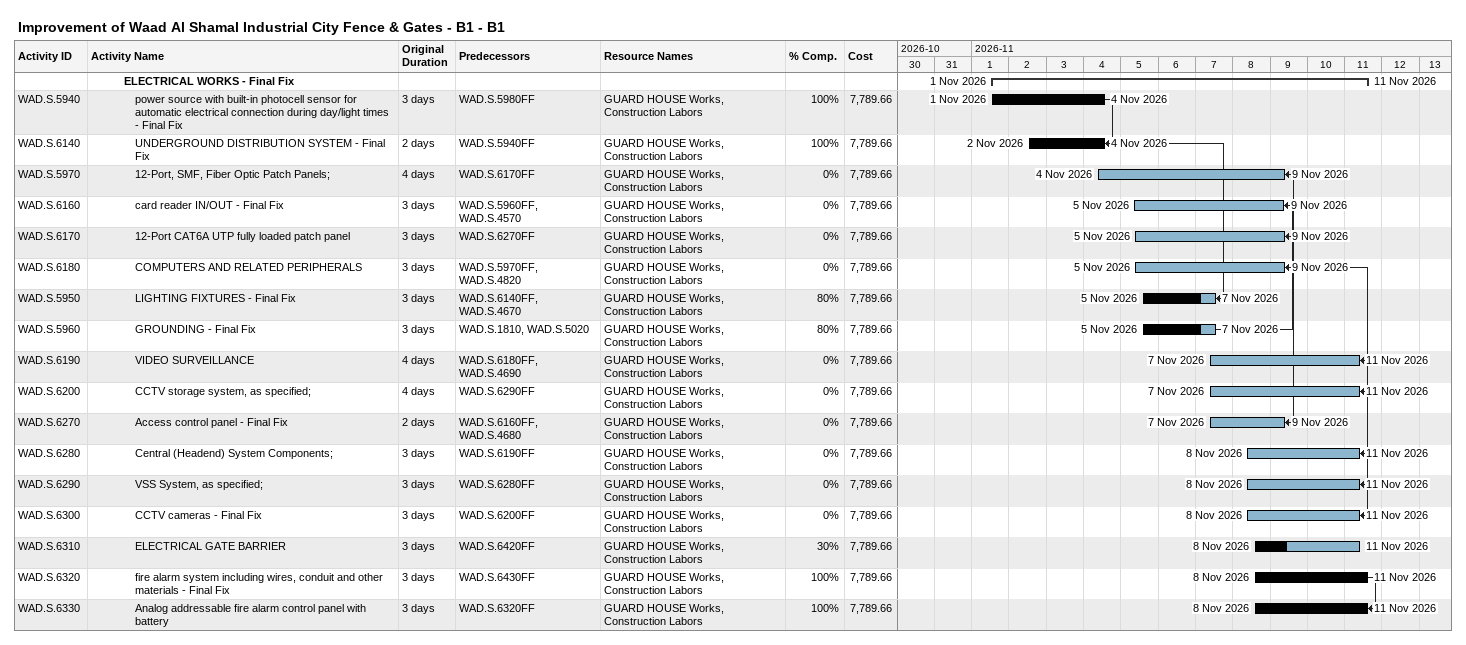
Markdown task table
Improvement of Waad Al Shamal Industrial City Fence & Gates - B1 - B1

| ID | Level | Task | Original duration | Start | Finish | Predecessors | Resources | % complete | Cost |
|---|---|---|---|---|---|---|---|---|---|
|  | 4 | **ELECTRICAL WORKS - Final Fix** |  | 2026-11-01 | 2026-11-11 |  |  |  |  |
| WAD.S.5940 | 5 | power source with built-in photocell sensor for automatic electrical connection during day/light times - Final Fix | 3d | 2026-11-01 | 2026-11-04 | WAD.S.5980FF | GUARD HOUSE Works, Construction Labors | 100 | 7789.66 |
| WAD.S.6140 | 5 | UNDERGROUND DISTRIBUTION SYSTEM - Final Fix | 2d | 2026-11-02 | 2026-11-04 | WAD.S.5940FF | GUARD HOUSE Works, Construction Labors | 100 | 7789.66 |
| WAD.S.5970 | 5 | 12-Port, SMF, Fiber Optic Patch Panels; | 4d | 2026-11-04 | 2026-11-09 | WAD.S.6170FF | GUARD HOUSE Works, Construction Labors | 0 | 7789.66 |
| WAD.S.6160 | 5 | card reader IN/OUT - Final Fix | 3d | 2026-11-05 | 2026-11-09 | WAD.S.5960FF, WAD.S.4570 | GUARD HOUSE Works, Construction Labors | 0 | 7789.66 |
| WAD.S.6170 | 5 | 12-Port CAT6A UTP fully loaded patch panel | 3d | 2026-11-05 | 2026-11-09 | WAD.S.6270FF | GUARD HOUSE Works, Construction Labors | 0 | 7789.66 |
| WAD.S.6180 | 5 | COMPUTERS AND RELATED PERIPHERALS | 3d | 2026-11-05 | 2026-11-09 | WAD.S.5970FF, WAD.S.4820 | GUARD HOUSE Works, Construction Labors | 0 | 7789.66 |
| WAD.S.5950 | 5 | LIGHTING FIXTURES - Final Fix | 3d | 2026-11-05 | 2026-11-07 | WAD.S.6140FF, WAD.S.4670 | GUARD HOUSE Works, Construction Labors | 80 | 7789.66 |
| WAD.S.5960 | 5 | GROUNDING - Final Fix | 3d | 2026-11-05 | 2026-11-07 | WAD.S.1810, WAD.S.5020 | GUARD HOUSE Works, Construction Labors | 80 | 7789.66 |
| WAD.S.6190 | 5 | VIDEO SURVEILLANCE | 4d | 2026-11-07 | 2026-11-11 | WAD.S.6180FF, WAD.S.4690 | GUARD HOUSE Works, Construction Labors | 0 | 7789.66 |
| WAD.S.6200 | 5 | CCTV storage system, as specified; | 4d | 2026-11-07 | 2026-11-11 | WAD.S.6290FF | GUARD HOUSE Works, Construction Labors | 0 | 7789.66 |
| WAD.S.6270 | 5 | Access control panel - Final Fix | 2d | 2026-11-07 | 2026-11-09 | WAD.S.6160FF, WAD.S.4680 | GUARD HOUSE Works, Construction Labors | 0 | 7789.66 |
| WAD.S.6280 | 5 | Central (Headend) System Components; | 3d | 2026-11-08 | 2026-11-11 | WAD.S.6190FF | GUARD HOUSE Works, Construction Labors | 0 | 7789.66 |
| WAD.S.6290 | 5 | VSS System, as specified; | 3d | 2026-11-08 | 2026-11-11 | WAD.S.6280FF | GUARD HOUSE Works, Construction Labors | 0 | 7789.66 |
| WAD.S.6300 | 5 | CCTV cameras - Final Fix | 3d | 2026-11-08 | 2026-11-11 | WAD.S.6200FF | GUARD HOUSE Works, Construction Labors | 0 | 7789.66 |
| WAD.S.6310 | 5 | ELECTRICAL GATE BARRIER | 3d | 2026-11-08 | 2026-11-11 | WAD.S.6420FF | GUARD HOUSE Works, Construction Labors | 30 | 7789.66 |
| WAD.S.6320 | 5 | fire alarm system including wires, conduit and other materials - Final Fix | 3d | 2026-11-08 | 2026-11-11 | WAD.S.6430FF | GUARD HOUSE Works, Construction Labors | 100 | 7789.66 |
| WAD.S.6330 | 5 | Analog addressable fire alarm control panel with battery | 3d | 2026-11-08 | 2026-11-11 | WAD.S.6320FF | GUARD HOUSE Works, Construction Labors | 100 | 7789.66 |
